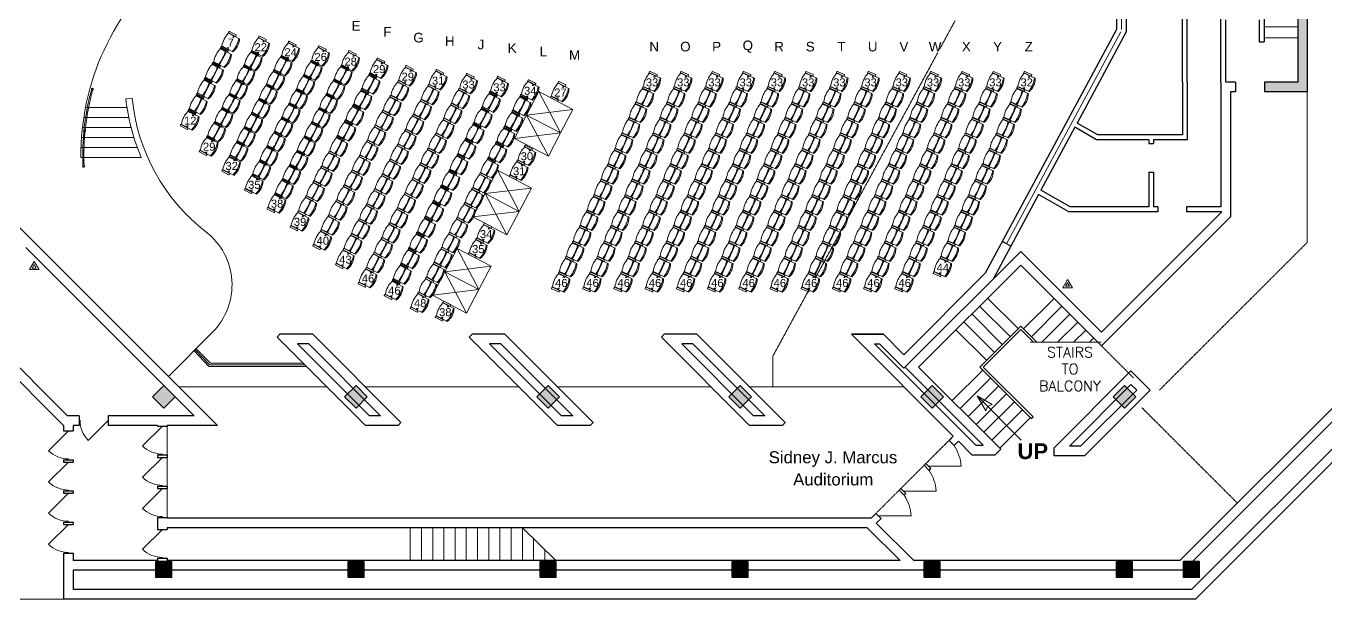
# Model space of a CAD drawing. Header units: inches. Extents: x -68 to 10561, y -2 to 2943.
# Drawn here: x 1302 to 2926, y 470 to 1186 of the extents above; entities that cross this region are included whole.
import ezdxf
from ezdxf.enums import TextEntityAlignment as Align

# ---------------------------------------------------------------- set-up
doc = ezdxf.new("R2010")
doc.units = ezdxf.units.IN
doc.header["$MEASUREMENT"] = 0
doc.linetypes.add('DASHED', pattern=[0.75, 0.5, -0.25])
doc.linetypes.add('HIDDEN', pattern=[0.375, 0.25, -0.125])
doc.layers.get('0').update_dxf_attribs({"linetype": 'CONTINUOUS', "lineweight": 5})
for name, color, linetype, lineweight in [('1_A-ANNO-TEXT-MISC', 4, 'CONTINUOUS', 5), ('1_A-ANNO-TEXT-MRMS-SM', 1, 'CONTINUOUS', 5), ('1_A-CLNG-SUSP', 15, 'DASHED', 5), ('1_A-COLS-HTCH', 8, 'CONTINUOUS', 5), ('1_A-COLS-OTLN', 7, 'CONTINUOUS', 25), ('1_A-DOOR-SWNG', 124, 'CONTINUOUS', 5), ('1_A-FLOR-HRAL', 35, 'CONTINUOUS', 5), ('1_A-FLOR-LEVL', 8, 'CONTINUOUS', 5), ('1_A-FLOR-RAIS-STG', 7, 'CONTINUOUS', 5), ('1_A-FLOR-STRS', 134, 'CONTINUOUS', 5), ('1_A-FLOR-STRS-SPEC', 134, 'CONTINUOUS', 5), ('1_A-FURN-FIXDsma_a', 254, 'CONTINUOUS', 5), ('1_A-FURN-FIXDsma_a-hid', 254, 'CONTINUOUS', 5), ('1_A-FURN-SPEC-RN', 1, 'CONTINUOUS', 5), ('1_A-FURN-SPEC-RN_hid', 1, 'CONTINUOUS', 5), ('1_A-FURN-SPEC-SN', 30, 'CONTINUOUS', 5), ('1_A-FURN-SPEC-SN_hid', 30, 'CONTINUOUS', 5), ('1_A-GLAZ-FULL', 123, 'CONTINUOUS', 5), ('1_A-WALL-FULL', 7, 'CONTINUOUS', 25), ('1_A-WALL-HTCH', 8, 'HIDDEN', 5), ('1_F-PROT-EQPM-EXT', 1, 'CONTINUOUS', 5)]:
    doc.layers.add(name, color=color, linetype=linetype, lineweight=lineweight)
doc.styles.add('HELV-L', font='')
doc.styles.add('HELV-M', font='swissel.ttf')
doc.styles.add('LBL1', font='swisseb.ttf')
doc.styles.add('ROMANS', font='ROMANS')
doc.styles.get('HELV-L').set_extended_font_data('Swis721 Th BT')

# ---------------------------------------------------------------- blocks, each defined once
blk = doc.blocks.new('ARROWSTR')
for p, q in [((0, 78.3), (-5.6, 57.4)), ((0, 78.3), (0, 0)), ((0, 78.3), (5.6, 57.4)), ((-5.6, 57.4), (0, 59.6)), ((5.6, 57.4), (0, 59.6))]:
    blk.add_line(p, q)
blk = doc.blocks.new('FEXT-SYM')
for p, q in [((-3, 0), (0, 5.2)), ((-3, 0), (3, 0)), ((-1.27, 1), (0, 3.2)), ((-1.27, 1), (1.27, 1)), ((3, 0), (0, 5.2)), ((1.27, 1), (0, 3.2))]:
    blk.add_line(p, q)
blk = doc.blocks.new('F_MR_SEAT-A4sma')
for p, q in [((-11.5, 8), (-11.5, 17.4)), ((-11, 17.9), (-10, 17.9)), ((-9.5, 8), (-9.5, 17.4)), ((-9, 10.4), (-9, 17.5)), ((9, 10.4), (9, 17.5)), ((9.5, 8), (9.5, 17.4)), ((10, 17.9), (11, 17.9)), ((11.5, 8), (11.5, 17.4)), ((-11, 7.5), (-10, 7.5)), ((-9.2, 9), (9.2, 9)), ((-9.2, 1.9), (-9.2, 9)), ((9.2, 1.9), (9.2, 9)), ((10, 7.5), (11, 7.5))]:
    blk.add_line(p, q)
for centre, radius, start, end in [((-11, 17.4), 0.5, 90, 180), ((-10, 17.4), 0.5, 0, 90), ((0, -11.1), 29.9, 72.4865, 107.5135), ((10, 17.4), 0.5, 90, 180), ((11, 17.4), 0.5, 0, 90), ((-11, 8), 0.5, 180, 270), ((-10, 8), 0.5, 270, 0), ((0, 33), 31.5, 252.9173, 287.0827), ((0, 23.6), 23.6, 246.912, 293.088), ((0, 55.7), 46.2, 258.7559, 281.2441), ((10, 8), 0.5, 180, 270), ((11, 8), 0.5, 270, 0)]:
    blk.add_arc(centre, radius, start, end)
blk = doc.blocks.new('HC_space')
for p, q in [((16.5, 48), (-16.5, 48)), ((-16.5, 48), (-16.5, 0)), ((-16.5, 48), (16.5, 0)), ((16.5, 48), (-16.5, 0)), ((16.5, 48), (16.5, 0)), ((16.5, 0), (-16.5, 0))]:
    blk.add_line(p, q)

msp = doc.modelspace()

# ---------------------------------------------------------------- hatches: boundary and pattern name
at = {"layer": '1_A-COLS-HTCH'}
for points in [[(1474.4, 708.7), (1488.5, 722.9), (1474.4, 737), (1460.2, 722.9)], [(1714.4, 708.7), (1728.5, 722.9), (1714.4, 737), (1700.2, 722.9)], [(1954.4, 708.7), (1968.5, 722.9), (1954.4, 737), (1940.2, 722.9)], [(2194.4, 708.7), (2208.5, 722.9), (2194.4, 737), (2180.2, 722.9)], [(2434.4, 708.7), (2448.5, 722.9), (2434.4, 737), (2420.2, 722.9)], [(2674.4, 708.7), (2688.5, 722.9), (2674.4, 737), (2660.2, 722.9)], [(1484.4, 496.9), (1484.4, 516.9), (1464.4, 516.9), (1464.4, 496.9)], [(1724.4, 496.9), (1724.4, 516.9), (1704.4, 516.9), (1704.4, 496.9)], [(1964.4, 496.9), (1964.4, 516.9), (1944.4, 516.9), (1944.4, 496.9)], [(2204.4, 496.9), (2204.4, 516.9), (2184.4, 516.9), (2184.4, 496.9)], [(2444.4, 496.9), (2444.4, 516.9), (2424.4, 516.9), (2424.4, 496.9)], [(2684.4, 496.9), (2684.4, 516.9), (2664.4, 516.9), (2664.4, 496.9)], [(2768.4, 496.9), (2768.4, 516.9), (2748.4, 516.9), (2748.4, 496.9)]]:
    msp.add_hatch(color=256, dxfattribs=at).paths.add_polyline_path(points)
at = {"layer": '1_A-WALL-HTCH'}
msp.add_hatch(color=256, dxfattribs=at).paths.add_polyline_path([(2902.9, 1661.9), (2848.8, 1661.9), (2848.8, 1649.9), (2890.9, 1649.9), (2890.9, 1382.9), (2890.9, 1115.9), (2849.3, 1115.9), (2849.3, 1103.9), (2902.9, 1103.9), (2902.9, 1382.9)])

# ---------------------------------------------------------------- linework, layer by layer
at = {"layer": '1_A-CLNG-SUSP'}
for p, q in [((2235.1, 773.4), (2462.9, 1192.9)), ((2902.9, 1103.9), (2902.9, 915.9)), ((2718.1, 731.1), (2902.9, 915.9)), ((2645.6, 786.6), (2685.6, 746.6)), ((2235.1, 735.1), (2235.1, 773.4)), ((1493.2, 735.1), (1678.1, 735.1)), ((1726.1, 735.1), (1918.1, 735.1)), ((1966.1, 735.1), (2158.1, 735.1)), ((2206.1, 735.1), (2399.1, 735.1)), ((2696.2, 709.2), (2815.7, 589.7)), ((1478.5, 571.1), (1478.5, 687.1)), ((2358, 571.1), (2460.6, 673.6)), ((1349, 470), (962.4, 470))]:
    msp.add_line(p, q, dxfattribs=at)
at = {"layer": '1_A-COLS-OTLN'}
for p, q in [((1460.2, 722.9), (1474.4, 737)), ((1488.5, 722.9), (1474.4, 737)), ((1700.2, 722.9), (1714.4, 737)), ((1728.5, 722.9), (1714.4, 737)), ((1940.2, 722.9), (1954.4, 737)), ((1968.5, 722.9), (1954.4, 737)), ((2180.2, 722.9), (2194.4, 737)), ((2208.5, 722.9), (2194.4, 737)), ((2420.2, 722.9), (2434.4, 737)), ((2448.5, 722.9), (2434.4, 737)), ((2660.2, 722.9), (2674.4, 737)), ((2688.5, 722.9), (2674.4, 737)), ((1474.4, 708.7), (1460.2, 722.9)), ((1474.4, 708.7), (1488.5, 722.9)), ((1714.4, 708.7), (1700.2, 722.9)), ((1714.4, 708.7), (1728.5, 722.9)), ((1954.4, 708.7), (1940.2, 722.9)), ((1954.4, 708.7), (1968.5, 722.9)), ((2194.4, 708.7), (2180.2, 722.9)), ((2194.4, 708.7), (2208.5, 722.9)), ((2434.4, 708.7), (2420.2, 722.9)), ((2434.4, 708.7), (2448.5, 722.9)), ((2674.4, 708.7), (2660.2, 722.9)), ((2674.4, 708.7), (2688.5, 722.9)), ((1484.4, 516.9), (1464.4, 516.9)), ((1464.4, 496.9), (1464.4, 516.9)), ((1484.4, 496.9), (1484.4, 516.9)), ((1724.4, 516.9), (1704.4, 516.9)), ((1704.4, 496.9), (1704.4, 516.9)), ((1724.4, 496.9), (1724.4, 516.9)), ((1964.4, 516.9), (1944.4, 516.9)), ((1944.4, 496.9), (1944.4, 516.9)), ((1964.4, 496.9), (1964.4, 516.9)), ((2204.4, 516.9), (2184.4, 516.9)), ((2184.4, 496.9), (2184.4, 516.9)), ((2204.4, 496.9), (2204.4, 516.9)), ((2444.4, 516.9), (2424.4, 516.9)), ((2424.4, 496.9), (2424.4, 516.9)), ((2444.4, 496.9), (2444.4, 516.9)), ((2684.4, 516.9), (2664.4, 516.9)), ((2664.4, 496.9), (2664.4, 516.9)), ((2684.4, 496.9), (2684.4, 516.9)), ((2768.4, 516.9), (2748.4, 516.9)), ((2748.4, 496.9), (2748.4, 516.9)), ((2768.4, 496.9), (2768.4, 516.9)), ((1484.4, 496.9), (1464.4, 496.9)), ((1724.4, 496.9), (1704.4, 496.9)), ((1964.4, 496.9), (1944.4, 496.9)), ((2204.4, 496.9), (2184.4, 496.9)), ((2444.4, 496.9), (2424.4, 496.9)), ((2684.4, 496.9), (2664.4, 496.9)), ((2768.4, 496.9), (2748.4, 496.9))]:
    msp.add_line(p, q, dxfattribs=at)
at = {"layer": '1_A-DOOR-SWNG'}
for p, q in [((1404.6, 693.1), (1379.8, 668.3)), ((1472.5, 686.1), (1447.8, 661.3)), ((1355, 680.2), (1330.2, 655.4)), ((1355, 641.2), (1330.2, 616.4)), ((1472.5, 647.1), (1447.8, 622.3)), ((2429.4, 636.1), (2470.4, 636.1)), ((1355, 602.2), (1330.2, 577.4)), ((1472.5, 608.1), (1447.8, 583.3)), ((2398.3, 605), (2439.3, 605)), ((2367.2, 573.9), (2408.2, 573.9)), ((1355, 563.2), (1330.2, 538.4)), ((1472.5, 557), (1447.8, 532.3))]:
    msp.add_line(p, q, dxfattribs=at)
for centre, radius, start, end in [((1404.6, 693.1), 35, 179.4634, 225), ((1355, 680.2), 35, 225, 270.5366), ((1472.5, 686.1), 35, 225, 270.5366), ((2412.9, 630.9), 57.8, 5.2355, 32.5252), ((1472.5, 647.1), 35, 225, 270.5366), ((2381.8, 599.7), 57.8, 5.2355, 32.5252), ((1355, 641.2), 35, 225, 270.5366), ((2350.6, 568.6), 57.8, 5.2355, 32.5252), ((1355, 602.2), 35, 225, 270.5366), ((1472.5, 608.1), 35, 225, 270.5366), ((1355, 563.2), 35, 225, 270.5366), ((1472.5, 557), 35, 225, 270.5366)]:
    msp.add_arc(centre, radius, start, end, dxfattribs=at)
at = {"layer": '1_A-FLOR-HRAL'}
for p, q in [((1530.7, 760.8), (1512, 780.1)), ((1531.5, 762.8), (1513.4, 781.5)), ((1652.4, 760.8), (1530.7, 760.8)), ((1650.4, 762.8), (1531.5, 762.8))]:
    msp.add_line(p, q, dxfattribs=at)
for centre, radius, start, end in [((1686, 1024), 313.1, 164.5263, 182.4105), ((1686, 1024), 311.6, 164.5263, 182.4221), ((1385, 1107.4), 1.25, 291.488, 217.7481), ((1385, 1107.4), 0.75, 344.5263, 164.5263), ((1375.3, 1055.5), 1.25, 120.9895, 227.4331), ((1375.3, 1055.5), 1.25, 301.173, 47.2496), ((1373.9, 1010.9), 1.25, 129.1946, 55.4547), ((1373.9, 1010.9), 0.751, 180, 0)]:
    msp.add_arc(centre, radius, start, end, dxfattribs=at)
at = {"layer": '1_A-FLOR-LEVL', "linetype": 'Continuous'}
for p, q in [((1532.4, 764.8), (1514.8, 782.9)), ((1648.4, 764.8), (1532.4, 764.8))]:
    msp.add_line(p, q, dxfattribs=at)
at = {"layer": '1_A-FLOR-RAIS-STG'}
for p, q in [((1426.8, 1095.2), (1434.8, 1096)), ((1370.7, 1021.9), (1446.2, 1021.9)), ((1535.2, 803.5), (1480.3, 748))]:
    msp.add_line(p, q, dxfattribs=at)
for centre, radius, start, end in [((1686, 1024), 315.4, 130.0298, 180.3941), ((1680, 1122.9), 254.7, 186.2249, 203.365), ((1674.2, 1119.2), 240.6, 185.5367, 232.2458), ((1475.5, 862.6), 84, 315.3184, 52.2458)]:
    msp.add_arc(centre, radius, start, end, dxfattribs=at)
at = {"layer": '1_A-FLOR-STRS'}
for p, q in [((2848.9, 1185.3), (2890.9, 1185.3)), ((2848.9, 1171.3), (2890.9, 1171.3)), ((2541.6, 808), (2503.4, 846.1)), ((2548.3, 807.6), (2586.5, 845.8)), ((2531.7, 798.1), (2493.5, 836.2)), ((2558.2, 797.7), (2596.4, 835.9)), ((2511.9, 778.3), (2473.7, 816.4)), ((2521.8, 788.2), (2483.6, 826.3)), ((2571.2, 790.9), (2606.3, 826)), ((2591, 790.9), (2616.2, 816.1)), ((2502, 768.4), (2463.8, 806.5)), ((2610.8, 790.9), (2626.1, 806.2)), ((2630.6, 790.9), (2636, 796.3)), ((2556.7, 790.9), (2645.3, 790.9)), ((2459.3, 718), (2497.5, 756.2)), ((2469.2, 708.1), (2507.4, 746.3)), ((2479.1, 698.2), (2517.3, 736.4)), ((2489, 688.3), (2527.2, 726.5)), ((2498.9, 678.4), (2537.1, 716.6)), ((2508.8, 668.5), (2547, 706.7)), ((2518.7, 658.6), (2556.9, 696.8)), ((1782.2, 559.1), (1782.2, 518)), ((1796.2, 559.1), (1796.2, 518)), ((1810.2, 559.1), (1810.2, 518)), ((1824.2, 559.1), (1824.2, 518)), ((1838.2, 559.1), (1838.2, 518)), ((1852.2, 559.1), (1852.2, 518)), ((1866.2, 559.1), (1866.2, 518)), ((1880.2, 559.1), (1880.2, 518)), ((1894.2, 559.1), (1894.2, 518)), ((1908.2, 559.1), (1908.2, 518)), ((1922.2, 559.1), (1964.2, 518)), ((1922.2, 559.1), (1922.2, 518)), ((1936.2, 545.4), (1936.2, 518)), ((1950.2, 531.7), (1950.2, 518))]:
    msp.add_line(p, q, dxfattribs=at)
at = {"layer": '1_A-FLOR-STRS', "linetype": 'Continuous'}
for p, q in [((1376.5, 1084.4), (1428.2, 1084.4)), ((1372.7, 1059.4), (1433.3, 1059.4)), ((1374.3, 1071.9), (1430.4, 1071.9)), ((1371.5, 1046.9), (1436.9, 1046.9)), ((1370.8, 1034.4), (1441.2, 1034.4))]:
    msp.add_line(p, q, dxfattribs=at)
at = {"layer": '1_A-GLAZ-FULL'}
for p, q in [((2670.7, 1382.9), (2670.7, 1181.9)), ((2670, 1179), (2527.2, 914))]:
    msp.add_line(p, q, dxfattribs=at)
at = {"layer": '1_A-WALL-FULL'}
for p, q in [((2664.7, 1382.9), (2664.7, 1181.9)), ((2890.9, 1382.9), (2890.9, 1115.9)), ((2902.9, 1382.9), (2902.9, 1103.9)), ((2676.7, 1261.7), (2676.7, 1178.8)), ((2848.9, 1258.8), (2848.9, 1166.5)), ((2746.9, 1115.9), (2746.9, 1220.6)), ((2752.9, 1115.9), (2752.9, 1220.6)), ((2794.9, 1115.9), (2794.9, 1199.9)), ((2800.9, 1115.9), (2800.9, 1193.9)), ((2842.9, 1193.9), (2842.9, 1166.5)), ((2664.7, 1181.9), (2500.6, 877.3)), ((2676.7, 1178.8), (2615.3, 1064.9)), ((2842.9, 1166.5), (2848.9, 1166.5)), ((2746.9, 1115.9), (2746.9, 1050.1)), ((2752.9, 1115.9), (2752.9, 1044.1)), ((2794.9, 1115.9), (2794.9, 960.1)), ((2813.3, 1115.9), (2800.9, 1115.9)), ((2813.3, 1115.9), (2813.3, 1103.9)), ((2849.3, 1115.9), (2849.3, 1103.9)), ((2890.9, 1115.9), (2849.3, 1115.9)), ((2813.3, 1103.9), (2806.9, 1103.9)), ((2806.9, 1103.9), (2806.9, 947.9)), ((2902.9, 1103.9), (2849.3, 1103.9)), ((2612.4, 1059.6), (2570, 980.9)), ((2639.7, 1044.1), (2612.4, 1059.6)), ((2641.3, 1050.1), (2615.3, 1064.9)), ((2704.9, 1044.1), (2639.7, 1044.1)), ((2746.9, 1050.1), (2641.3, 1050.1)), ((2704.9, 1044.1), (2704.9, 1039.5)), ((2704.9, 1039.5), (2710.9, 1039.5)), ((2752.9, 1044.1), (2710.9, 1044.1)), ((2710.9, 1044.1), (2710.9, 1039.5)), ((1541.2, 687.1), (1218.8, 1009.5)), ((2704.9, 1003.5), (2704.9, 960.1)), ((2704.9, 1003.5), (2710.9, 1003.5)), ((2710.9, 1003.5), (2710.9, 960.1)), ((2567.2, 975.6), (2510.3, 870)), ((2604.9, 954.1), (2567.2, 975.6)), ((2606.5, 960.1), (2570, 980.9)), ((2704.9, 960.1), (2606.5, 960.1)), ((2716, 960.1), (2710.9, 960.1)), ((2716, 960.1), (2716, 954.1)), ((2752, 960.1), (2752, 954.1)), ((2794.9, 960.1), (2752, 960.1)), ((2716, 954.1), (2604.9, 954.1)), ((2796.1, 954.1), (2645.6, 803.6)), ((2806.9, 947.9), (2645.6, 786.6)), ((2796.1, 954.1), (2752, 954.1)), ((2532.4, 911.1), (2521.9, 916.8)), ((3142.9, 917.5), (2744.1, 518.7)), ((1512.3, 699.1), (1302.1, 909.2)), ((2398.7, 758.5), (2544.8, 904.5)), ((2645.6, 803.6), (2544.8, 904.5)), ((3147.8, 905.5), (2749, 506.7)), ((1353.9, 699.1), (1174.2, 878.9)), ((2398.7, 775.4), (2500.6, 877.3)), ((2417.3, 760), (2544.8, 887.5)), ((2645.6, 786.6), (2544.8, 887.5)), ((3159.9, 883.6), (2759, 482.7)), ((3171.9, 878.6), (2763.9, 470.7)), ((1349, 687.1), (1169.2, 866.9)), ((1615.9, 797.4), (1619.4, 800.9)), ((1726.1, 687.1), (1615.9, 797.4)), ((1660.3, 800.9), (1619.4, 800.9)), ((1770.6, 690.6), (1660.3, 800.9)), ((1855.9, 797.4), (1859.4, 800.9)), ((1966.1, 687.1), (1855.9, 797.4)), ((1900.3, 800.9), (1859.4, 800.9)), ((2010.6, 690.6), (1900.3, 800.9)), ((2095.9, 797.4), (2099.4, 800.9)), ((2206.1, 687.1), (2095.9, 797.4)), ((2140.3, 800.9), (2099.4, 800.9)), ((2250.6, 690.6), (2140.3, 800.9)), ((2460.6, 673.6), (2333.3, 800.9)), ((2373.3, 800.9), (2333.3, 800.9)), ((2333.3, 800.9), (2373.3, 800.9)), ((2373.3, 800.9), (2398.7, 775.4)), ((2493.6, 760), (2544.8, 811.2)), ((2497.9, 760), (2544.8, 806.9)), ((2565, 790.9), (2544.8, 811.2)), ((2560.8, 790.9), (2544.8, 806.9)), ((1655.4, 788.9), (1641.3, 788.9)), ((1731.1, 699.1), (1641.3, 788.9)), ((1745.2, 699.1), (1655.4, 788.9)), ((1895.4, 788.9), (1881.3, 788.9)), ((1971.1, 699.1), (1881.3, 788.9)), ((1985.2, 699.1), (1895.4, 788.9)), ((2135.4, 788.9), (2121.3, 788.9)), ((2211.1, 699.1), (2121.3, 788.9)), ((2225.2, 699.1), (2135.4, 788.9)), ((2362.2, 788.9), (2368.3, 788.9)), ((2362.2, 788.9), (2488.9, 662.3)), ((2368.3, 788.9), (2398.7, 758.5)), ((2498.1, 662.3), (2400.3, 760)), ((2520, 657.3), (2417.3, 760)), ((2558.1, 695.5), (2493.6, 760)), ((2560.3, 697.7), (2497.9, 760)), ((2586.6, 659.1), (2682.6, 755.1)), ((2682.6, 755.1), (2706.6, 731.1)), ((2605.6, 661.1), (2682.6, 738.2)), ((2689.7, 731.1), (2619.6, 661.1)), ((2706.6, 731.1), (2624.6, 649.1)), ((2682.6, 738.2), (2689.7, 731.1)), ((1368.6, 699.1), (1353.9, 699.1)), ((1368.6, 699.1), (1368.6, 687.1)), ((1404.6, 699.1), (1404.6, 687.1)), ((1512.3, 699.1), (1404.6, 699.1)), ((1745.2, 699.1), (1731.1, 699.1)), ((1985.2, 699.1), (1971.1, 699.1)), ((2225.2, 699.1), (2211.1, 699.1)), ((1349, 687.1), (1349, 680.2)), ((1368.6, 687.1), (1361, 687.1)), ((1361, 687.1), (1361, 680.2)), ((1466.5, 687.1), (1404.6, 687.1)), ((1466.5, 687.1), (1466.5, 686.1)), ((1466.5, 686.1), (1478.5, 686.1)), ((1541.2, 687.1), (1478.5, 687.1)), ((1478.5, 687.1), (1478.5, 686.1)), ((1767.1, 687.1), (1726.1, 687.1)), ((1770.6, 690.6), (1767.1, 687.1)), ((2007.1, 687.1), (1966.1, 687.1)), ((2010.6, 690.6), (2007.1, 687.1)), ((2247.1, 687.1), (2206.1, 687.1)), ((2250.6, 690.6), (2247.1, 687.1)), ((2558.1, 695.5), (2560.3, 697.7)), ((1349, 680.2), (1361, 680.2)), ((2455.3, 668.3), (2460.6, 673.6)), ((2461.6, 661.9), (2455.3, 668.3)), ((2461.6, 661.9), (2466.9, 667.2)), ((2466.9, 667.2), (2483.9, 650.3)), ((1466.5, 650.1), (1478.5, 650.1)), ((1466.5, 650.1), (1466.5, 647.1)), ((1478.5, 650.1), (1478.5, 647.1)), ((2483.9, 650.3), (2512.9, 650.3)), ((2488.9, 662.3), (2498.1, 662.3)), ((2512.9, 650.3), (2520, 657.3)), ((2586.6, 649.1), (2586.6, 659.1)), ((2619.6, 661.1), (2605.6, 661.1)), ((1349, 644.2), (1349, 641.2)), ((1349, 644.2), (1361, 644.2)), ((1349, 641.2), (1361, 641.2)), ((1361, 644.2), (1361, 641.2)), ((1466.5, 647.1), (1478.5, 647.1)), ((2424.1, 637.2), (2426.3, 639.3)), ((2430.5, 630.8), (2424.1, 637.2)), ((2432.6, 633), (2426.3, 639.3)), ((2624.6, 649.1), (2586.6, 649.1)), ((2430.5, 630.8), (2432.6, 633)), ((1349, 605.2), (1349, 602.2)), ((1349, 605.2), (1361, 605.2)), ((1349, 602.2), (1361, 602.2)), ((1361, 605.2), (1361, 602.2)), ((1466.5, 611.1), (1478.5, 611.1)), ((1466.5, 611.1), (1466.5, 608.1)), ((1466.5, 608.1), (1478.5, 608.1)), ((1478.5, 611.1), (1478.5, 608.1)), ((2393, 606.1), (2395.1, 608.2)), ((2399.4, 599.7), (2393, 606.1)), ((2401.5, 601.8), (2395.1, 608.2)), ((2399.4, 599.7), (2401.5, 601.8)), ((1466.5, 572.1), (1478.5, 572.1)), ((1466.5, 572.1), (1466.5, 557)), ((1478.5, 572.1), (1478.5, 571.1)), ((2358, 571.1), (1478.5, 571.1)), ((2358, 571.1), (2364, 577.1)), ((2370.4, 570.7), (2364, 577.1)), ((2364.4, 564.7), (2370.4, 570.7)), ((1349, 566.2), (1349, 563.2)), ((1349, 566.2), (1361, 566.2)), ((1349, 563.2), (1361, 563.2)), ((1361, 566.2), (1361, 563.2)), ((1466.5, 557), (1478.5, 557)), ((1478.5, 559.1), (1478.5, 557)), ((2353.1, 559.1), (1478.5, 559.1)), ((2394.1, 518), (2353.1, 559.1)), ((2411.1, 518), (2364.4, 564.7)), ((1349, 527.2), (1349, 470)), ((1349, 527.2), (1361, 527.2)), ((1361, 527.2), (1361, 518)), ((1466.5, 521), (1466.5, 518)), ((1466.5, 521), (1478.5, 521)), ((1478.5, 521), (1478.5, 518)), ((1466.5, 518), (1361, 518)), ((1361, 506), (1361, 482)), ((2749, 506), (1361, 506)), ((2394.1, 518), (1478.5, 518)), ((2744.1, 518), (2411.1, 518)), ((2759, 482), (1361, 482)), ((2763.9, 470), (1349, 470))]:
    msp.add_line(p, q, dxfattribs=at)

# ---------------------------------------------------------------- block references
at = {"layer": '1_A-FLOR-STRS-SPEC', "xscale": -1, "rotation": 45.00000000005355}
msp.add_blockref('ARROWSTR', (2545.6, 668.6), dxfattribs=at)
at = {"layer": '1_A-FURN-FIXDsma_a', "xscale": -1}
for name, p, rotation in [('F_MR_SEAT-A4sma', (1566.4, 1161.2), 62.63002054953119), ('F_MR_SEAT-A4sma', (1603.8, 1155.3), 62.63002054953119), ('F_MR_SEAT-A4sma', (1556.2, 1141.6), 62.63002054953119), ('F_MR_SEAT-A4sma', (1594.6, 1137.5), 62.63002054953119), ('F_MR_SEAT-A4sma', (1641.1, 1149), 62.63002054953119), ('F_MR_SEAT-A4sma', (1678.6, 1143.2), 62.63002054953119), ('F_MR_SEAT-A4sma', (1716.2, 1137.3), 62.63002054953119), ('F_MR_SEAT-A4sma', (1546.1, 1122.1), 62.63002054953119), ('F_MR_SEAT-A4sma', (1585.4, 1119.8), 62.63002054953119), ('F_MR_SEAT-A4sma', (1631.9, 1131.3), 62.63002054953119), ('F_MR_SEAT-A4sma', (1669.4, 1125.4), 62.63002054953119), ('F_MR_SEAT-A4sma', (1707, 1119.6), 62.63002054953119), ('F_MR_SEAT-A4sma', (1751.8, 1127.9), 62.63002054953119), ('F_MR_SEAT-A4sma', (1787.5, 1118.5), 62.63002054953119), ('F_MR_SEAT-A4sma', (1536, 1102.6), 62.63002054953119), ('F_MR_SEAT-A4sma', (1576.3, 1102), 62.63002054953119), ('F_MR_SEAT-A4sma', (1622.7, 1113.5), 62.63002054953119), ('F_MR_SEAT-A4sma', (1660.2, 1107.6), 62.63002054953119), ('F_MR_SEAT-A4sma', (1697.8, 1101.8), 62.63002054953119), ('F_MR_SEAT-A4sma', (1741.7, 1108.4), 62.63002054953119), ('F_MR_SEAT-A4sma', (1825.5, 1113.6), 62.63002054953119), ('F_MR_SEAT-A4sma', (1863.5, 1108.7), 62.63002054953119), ('F_MR_SEAT-A4sma', (1902.2, 1105.1), 62.63002054953119), ('F_MR_SEAT-A4sma', (2093, 1111.8), 65.64823207167285), ('F_MR_SEAT-A4sma', (2132, 1111.8), 65.64823207167285), ('F_MR_SEAT-A4sma', (2171, 1111.8), 65.64823207167285), ('F_MR_SEAT-A4sma', (2210, 1111.8), 65.64823207167285), ('F_MR_SEAT-A4sma', (2249, 1111.8), 65.64823207167285), ('F_MR_SEAT-A4sma', (2288, 1111.8), 65.64823207167285), ('F_MR_SEAT-A4sma', (2327, 1111.8), 65.64823207167285), ('F_MR_SEAT-A4sma', (2366, 1111.8), 65.64823207167285), ('F_MR_SEAT-A4sma', (2405, 1111.8), 65.64823207167285), ('F_MR_SEAT-A4sma', (1613.5, 1095.7), 62.63002054953119), ('F_MR_SEAT-A4sma', (1651.1, 1089.9), 62.63002054953119), ('F_MR_SEAT-A4sma', (1731.6, 1088.9), 62.63002054953119), ('F_MR_SEAT-A4sma', (1777.8, 1099.9), 62.63002054953119), ('F_MR_SEAT-A4sma', (1815.8, 1094.9), 62.63002054953119), ('F_MR_SEAT-A4sma', (1853.8, 1090), 62.63002054953119), ('F_MR_SEAT-A4sma', (1892.1, 1085.6), 62.63002054953119), ('F_MR_SEAT-A4sma', (1940.5, 1100.9), 62.63002054953119), ('F_MR_SEAT-A4sma', (1978.2, 1098.7), 62.63002054953119), ('F_MR_SEAT-A4sma', (2084.3, 1092.5), 65.64823207167285), ('F_MR_SEAT-A4sma', (2123.3, 1092.5), 65.64823207167285), ('F_MR_SEAT-A4sma', (2162.3, 1092.5), 65.64823207167285), ('F_MR_SEAT-A4sma', (2201.3, 1092.5), 65.64823207167285), ('F_MR_SEAT-A4sma', (2240.3, 1092.5), 65.64823207167285), ('F_MR_SEAT-A4sma', (2279.3, 1092.5), 65.64823207167285), ('F_MR_SEAT-A4sma', (2318.3, 1092.5), 65.64823207167285), ('F_MR_SEAT-A4sma', (2357.3, 1092.5), 65.64823207167285), ('F_MR_SEAT-A4sma', (2396.3, 1092.5), 65.64823207167285), ('F_MR_SEAT-A4sma', (1525.9, 1083), 62.63002054953119), ('F_MR_SEAT-A4sma', (1567.1, 1084.2), 62.63002054953119), ('F_MR_SEAT-A4sma', (1604.4, 1078), 62.63002054953119), ('F_MR_SEAT-A4sma', (1641.9, 1072.1), 62.63002054953119), ('F_MR_SEAT-A4sma', (1688.6, 1084.1), 62.63002054953119), ('F_MR_SEAT-A4sma', (1721.5, 1069.3), 62.63002054953119), ('F_MR_SEAT-A4sma', (1768.2, 1081.2), 62.63002054953119), ('F_MR_SEAT-A4sma', (1806.2, 1076.3), 62.63002054953119), ('F_MR_SEAT-A4sma', (1844.2, 1071.4), 62.63002054953119), ('F_MR_SEAT-A4sma', (1930.4, 1081.3), 62.63002054953119), ('HC_space', (1977.7, 1067.3), 62.34164392966034), ('F_MR_SEAT-A4sma', (2075.5, 1073.2), 65.64823207167285), ('F_MR_SEAT-A4sma', (2114.5, 1073.2), 65.64823207167285), ('F_MR_SEAT-A4sma', (2153.5, 1073.2), 65.64823207167285), ('F_MR_SEAT-A4sma', (2192.5, 1073.2), 65.64823207167285), ('F_MR_SEAT-A4sma', (2231.5, 1073.2), 65.64823207167285), ('F_MR_SEAT-A4sma', (2270.5, 1073.2), 65.64823207167285), ('F_MR_SEAT-A4sma', (2309.5, 1073.2), 65.64823207167285), ('F_MR_SEAT-A4sma', (2348.5, 1073.2), 65.64823207167285), ('F_MR_SEAT-A4sma', (2387.5, 1073.2), 65.64823207167285), ('F_MR_SEAT-A4sma', (1515.8, 1063.5), 62.63002054953119), ('F_MR_SEAT-A4sma', (1557.9, 1066.5), 62.63002054953119), ('F_MR_SEAT-A4sma', (1595.2, 1060.2), 62.63002054953119), ('F_MR_SEAT-A4sma', (1632.7, 1054.4), 62.63002054953119), ('F_MR_SEAT-A4sma', (1679.4, 1066.3), 62.63002054953119), ('F_MR_SEAT-A4sma', (1758.5, 1062.6), 62.63002054953119), ('F_MR_SEAT-A4sma', (1796.5, 1057.6), 62.63002054953119), ('F_MR_SEAT-A4sma', (1881.9, 1066.1), 62.63002054953119), ('F_MR_SEAT-A4sma', (1920.3, 1061.8), 62.63002054953119), ('HC_space', (1962.4, 1038.1), 62.34164392966034), ('F_MR_SEAT-A4sma', (2066.8, 1053.9), 65.64823207167285), ('F_MR_SEAT-A4sma', (2105.8, 1053.9), 65.64823207167285), ('F_MR_SEAT-A4sma', (2144.8, 1053.9), 65.64823207167285), ('F_MR_SEAT-A4sma', (2183.8, 1053.9), 65.64823207167285), ('F_MR_SEAT-A4sma', (2222.8, 1053.9), 65.64823207167285), ('F_MR_SEAT-A4sma', (2261.8, 1053.9), 65.64823207167285), ('F_MR_SEAT-A4sma', (2300.8, 1053.9), 65.64823207167285), ('F_MR_SEAT-A4sma', (2339.8, 1053.9), 65.64823207167285), ('F_MR_SEAT-A4sma', (2378.8, 1053.9), 65.64823207167285), ('F_MR_SEAT-A4sma', (1548.7, 1048.7), 62.63002054953119), ('F_MR_SEAT-A4sma', (1586, 1042.5), 62.63002054953119), ('F_MR_SEAT-A4sma', (1670.2, 1048.5), 62.63002054953119), ('F_MR_SEAT-A4sma', (1711.4, 1049.8), 62.63002054953119), ('F_MR_SEAT-A4sma', (1748.9, 1043.9), 62.63002054953119), ('F_MR_SEAT-A4sma', (1786.9, 1039), 62.63002054953119), ('F_MR_SEAT-A4sma', (1834.5, 1052.7), 62.63002054953119), ('F_MR_SEAT-A4sma', (1871.8, 1046.5), 62.63002054953119), ('F_MR_SEAT-A4sma', (1910.2, 1042.3), 62.63002054953119), ('F_MR_SEAT-A4sma', (1539.5, 1031), 62.63002054953119), ('F_MR_SEAT-A4sma', (1576.8, 1024.7), 62.63002054953119), ('F_MR_SEAT-A4sma', (1623.5, 1036.6), 62.63002054953119), ('F_MR_SEAT-A4sma', (1661, 1030.8), 62.63002054953119), ('F_MR_SEAT-A4sma', (1701.3, 1030.3), 62.63002054953119), ('F_MR_SEAT-A4sma', (1739.2, 1025.3), 62.63002054953119), ('F_MR_SEAT-A4sma', (1824.8, 1034.1), 62.63002054953119), ('F_MR_SEAT-A4sma', (1861.7, 1027), 62.63002054953119), ('F_MR_SEAT-A4sma', (1900.1, 1022.7), 62.63002054953119), ('F_MR_SEAT-A4sma', (2058.1, 1034.6), 65.64823207167285), ('F_MR_SEAT-A4sma', (2097.1, 1034.6), 65.64823207167285), ('F_MR_SEAT-A4sma', (2136.1, 1034.6), 65.64823207167285), ('F_MR_SEAT-A4sma', (2175.1, 1034.6), 65.64823207167285), ('F_MR_SEAT-A4sma', (2214.1, 1034.6), 65.64823207167285), ('F_MR_SEAT-A4sma', (2253.1, 1034.6), 65.64823207167285), ('F_MR_SEAT-A4sma', (2292.1, 1034.6), 65.64823207167285), ('F_MR_SEAT-A4sma', (2331.1, 1034.6), 65.64823207167285), ('F_MR_SEAT-A4sma', (2370.1, 1034.6), 65.64823207167285), ('F_MR_SEAT-A4sma', (1567.6, 1006.9), 62.63002054953119), ('F_MR_SEAT-A4sma', (1614.3, 1018.8), 62.63002054953119), ('F_MR_SEAT-A4sma', (1651.8, 1013), 62.63002054953119), ('F_MR_SEAT-A4sma', (1691.6, 1011.6), 62.63002054953119), ('F_MR_SEAT-A4sma', (1729.6, 1006.6), 62.63002054953119), ('F_MR_SEAT-A4sma', (1777.2, 1020.3), 62.63002054953119), ('F_MR_SEAT-A4sma', (1815.2, 1015.4), 62.63002054953119), ('F_MR_SEAT-A4sma', (1851.6, 1007.4), 62.63002054953119), ('F_MR_SEAT-A4sma', (1936.4, 1019), 62.63002054953119), ('F_MR_SEAT-A4sma', (2049.4, 1015.3), 65.64823207167285), ('F_MR_SEAT-A4sma', (2088.4, 1015.3), 65.64823207167285), ('F_MR_SEAT-A4sma', (2127.4, 1015.3), 65.64823207167285), ('F_MR_SEAT-A4sma', (2166.4, 1015.3), 65.64823207167285), ('F_MR_SEAT-A4sma', (2205.4, 1015.3), 65.64823207167285), ('F_MR_SEAT-A4sma', (2244.4, 1015.3), 65.64823207167285), ('F_MR_SEAT-A4sma', (2283.4, 1015.3), 65.64823207167285), ('F_MR_SEAT-A4sma', (2322.4, 1015.3), 65.64823207167285), ('F_MR_SEAT-A4sma', (2361.4, 1015.3), 65.64823207167285), ('F_MR_SEAT-A4sma', (1605.1, 1001.1), 62.63002054953119), ('F_MR_SEAT-A4sma', (1642.6, 995.3), 62.63002054953119), ('F_MR_SEAT-A4sma', (1682, 993), 62.63002054953119), ('F_MR_SEAT-A4sma', (1767.5, 1001.7), 62.63002054953119), ('F_MR_SEAT-A4sma', (1805.5, 996.8), 62.63002054953119), ('F_MR_SEAT-A4sma', (1889.9, 1003.2), 62.63002054953119), ('F_MR_SEAT-A4sma', (1926.7, 1000.4), 62.63002054953119), ('F_MR_SEAT-A4sma', (2040.6, 996.1), 65.64823207167285), ('F_MR_SEAT-A4sma', (2079.6, 996.1), 65.64823207167285), ('F_MR_SEAT-A4sma', (2118.6, 996.1), 65.64823207167285), ('F_MR_SEAT-A4sma', (2157.6, 996.1), 65.64823207167285), ('F_MR_SEAT-A4sma', (2196.6, 996.1), 65.64823207167285), ('F_MR_SEAT-A4sma', (2235.6, 996.1), 65.64823207167285), ('F_MR_SEAT-A4sma', (2274.6, 996.1), 65.64823207167285), ('F_MR_SEAT-A4sma', (2313.6, 996.1), 65.64823207167285), ('F_MR_SEAT-A4sma', (2352.6, 996.1), 65.64823207167285), ('F_MR_SEAT-A4sma', (1595.9, 983.3), 62.63002054953119), ('F_MR_SEAT-A4sma', (1633.4, 977.5), 62.63002054953119), ('F_MR_SEAT-A4sma', (1672.3, 974.3), 62.63002054953119), ('F_MR_SEAT-A4sma', (1719.9, 988), 62.63002054953119), ('F_MR_SEAT-A4sma', (1757.9, 983), 62.63002054953119), ('F_MR_SEAT-A4sma', (1795.9, 978.1), 62.63002054953119), ('F_MR_SEAT-A4sma', (1841.5, 987.9), 62.63002054953119), ('F_MR_SEAT-A4sma', (1880.3, 984.5), 62.63002054953119), ('HC_space', (1925.9, 969.1), 62.34164392966034), ('F_MR_SEAT-A4sma', (2031.9, 976.8), 65.64823207167285), ('F_MR_SEAT-A4sma', (2070.9, 976.8), 65.64823207167285), ('F_MR_SEAT-A4sma', (2109.9, 976.8), 65.64823207167285), ('F_MR_SEAT-A4sma', (2148.9, 976.8), 65.64823207167285), ('F_MR_SEAT-A4sma', (2187.9, 976.8), 65.64823207167285), ('F_MR_SEAT-A4sma', (2226.9, 976.8), 65.64823207167285), ('F_MR_SEAT-A4sma', (2265.9, 976.8), 65.64823207167285), ('F_MR_SEAT-A4sma', (2304.9, 976.8), 65.64823207167285), ('F_MR_SEAT-A4sma', (2343.9, 976.8), 65.64823207167285), ('F_MR_SEAT-A4sma', (1624.2, 959.7), 62.63002054953119), ('F_MR_SEAT-A4sma', (1662.6, 955.7), 62.63002054953119), ('F_MR_SEAT-A4sma', (1710.3, 969.3), 62.63002054953119), ('F_MR_SEAT-A4sma', (1748.2, 964.4), 62.63002054953119), ('F_MR_SEAT-A4sma', (1786.2, 959.5), 62.63002054953119), ('F_MR_SEAT-A4sma', (1831.4, 968.4), 62.63002054953119), ('F_MR_SEAT-A4sma', (1870.6, 965.9), 62.63002054953119), ('HC_space', (1910.6, 939.9), 62.34164392966034), ('F_MR_SEAT-A4sma', (2023.2, 957.5), 65.64823207167285), ('F_MR_SEAT-A4sma', (2062.2, 957.5), 65.64823207167285), ('F_MR_SEAT-A4sma', (2101.2, 957.5), 65.64823207167285), ('F_MR_SEAT-A4sma', (2140.2, 957.5), 65.64823207167285), ('F_MR_SEAT-A4sma', (2179.2, 957.5), 65.64823207167285), ('F_MR_SEAT-A4sma', (2218.2, 957.5), 65.64823207167285), ('F_MR_SEAT-A4sma', (2257.2, 957.5), 65.64823207167285), ('F_MR_SEAT-A4sma', (2296.2, 957.5), 65.64823207167285), ('F_MR_SEAT-A4sma', (2335.2, 957.5), 65.64823207167285), ('F_MR_SEAT-A4sma', (1700.6, 950.7), 62.63002054953119), ('F_MR_SEAT-A4sma', (1738.6, 945.7), 62.63002054953119), ('F_MR_SEAT-A4sma', (1776.6, 940.8), 62.63002054953119), ('F_MR_SEAT-A4sma', (1821.3, 948.8), 62.63002054953119), ('F_MR_SEAT-A4sma', (1861, 947.2), 62.63002054953119), ('F_MR_SEAT-A4sma', (1653, 937), 62.63002054953119), ('F_MR_SEAT-A4sma', (1691, 932), 62.63002054953119), ('F_MR_SEAT-A4sma', (1728.9, 927.1), 62.63002054953119), ('F_MR_SEAT-A4sma', (1811.2, 929.3), 62.63002054953119), ('F_MR_SEAT-A4sma', (1851.3, 928.6), 62.63002054953119), ('F_MR_SEAT-A4sma', (2014.4, 938.2), 65.64823207167285), ('F_MR_SEAT-A4sma', (2053.4, 938.2), 65.64823207167285), ('F_MR_SEAT-A4sma', (2092.4, 938.2), 65.64823207167285), ('F_MR_SEAT-A4sma', (2131.4, 938.2), 65.64823207167285), ('F_MR_SEAT-A4sma', (2170.4, 938.2), 65.64823207167285), ('F_MR_SEAT-A4sma', (2209.4, 938.2), 65.64823207167285), ('F_MR_SEAT-A4sma', (2248.4, 938.2), 65.64823207167285), ('F_MR_SEAT-A4sma', (2287.4, 938.2), 65.64823207167285), ('F_MR_SEAT-A4sma', (2326.4, 938.2), 65.64823207167285), ('F_MR_SEAT-A4sma', (1681.3, 913.4), 62.63002054953119), ('F_MR_SEAT-A4sma', (1719.3, 908.4), 62.63002054953119), ('F_MR_SEAT-A4sma', (1766.9, 922.2), 62.63002054953119), ('F_MR_SEAT-A4sma', (1801, 909.8), 62.63002054953119), ('F_MR_SEAT-A4sma', (1841.7, 909.9), 62.63002054953119), ('F_MR_SEAT-A4sma', (1885.3, 921.6), 62.63002054953119), ('F_MR_SEAT-A4sma', (2005.7, 918.9), 65.64823207167285), ('F_MR_SEAT-A4sma', (2044.7, 918.9), 65.64823207167285), ('F_MR_SEAT-A4sma', (2083.7, 918.9), 65.64823207167285), ('F_MR_SEAT-A4sma', (2122.7, 918.9), 65.64823207167285), ('F_MR_SEAT-A4sma', (2161.7, 918.9), 65.64823207167285), ('F_MR_SEAT-A4sma', (2200.7, 918.9), 65.64823207167285), ('F_MR_SEAT-A4sma', (2239.7, 918.9), 65.64823207167285), ('F_MR_SEAT-A4sma', (2278.7, 918.9), 65.64823207167285), ('F_MR_SEAT-A4sma', (2317.7, 918.9), 65.64823207167285), ('F_MR_SEAT-A4sma', (1757.3, 903.5), 62.63002054953119), ('F_MR_SEAT-A4sma', (1832, 891.3), 62.63002054953119), ('F_MR_SEAT-A4sma', (1875.6, 903), 62.63002054953119), ('F_MR_SEAT-A4sma', (1997, 899.6), 65.64823207167285), ('F_MR_SEAT-A4sma', (2036, 899.6), 65.64823207167285), ('F_MR_SEAT-A4sma', (2075, 899.6), 65.64823207167285), ('F_MR_SEAT-A4sma', (2114, 899.6), 65.64823207167285), ('F_MR_SEAT-A4sma', (2153, 899.6), 65.64823207167285), ('F_MR_SEAT-A4sma', (2192, 899.6), 65.64823207167285), ('F_MR_SEAT-A4sma', (2231, 899.6), 65.64823207167285), ('F_MR_SEAT-A4sma', (2270, 899.6), 65.64823207167285), ('F_MR_SEAT-A4sma', (2309, 899.6), 65.64823207167285), ('F_MR_SEAT-A4sma', (1709.6, 889.8), 62.63002054953119), ('F_MR_SEAT-A4sma', (1747.6, 884.9), 62.63002054953119), ('F_MR_SEAT-A4sma', (1790.9, 890.2), 62.63002054953119), ('HC_space', (1875.5, 871.4), 62.34164392966034), ('F_MR_SEAT-A4sma', (1988.3, 880.3), 65.64823207167285), ('F_MR_SEAT-A4sma', (2027.3, 880.3), 65.64823207167285), ('F_MR_SEAT-A4sma', (2066.3, 880.3), 65.64823207167285), ('F_MR_SEAT-A4sma', (2105.3, 880.3), 65.64823207167285), ('F_MR_SEAT-A4sma', (2144.3, 880.3), 65.64823207167285), ('F_MR_SEAT-A4sma', (2183.3, 880.3), 65.64823207167285), ('F_MR_SEAT-A4sma', (2222.3, 880.3), 65.64823207167285), ('F_MR_SEAT-A4sma', (2261.3, 880.3), 65.64823207167285), ('F_MR_SEAT-A4sma', (2300.3, 880.3), 65.64823207167285), ('F_MR_SEAT-A4sma', (1738, 866.2), 62.63002054953119), ('F_MR_SEAT-A4sma', (1780.8, 870.7), 62.63002054953119), ('F_MR_SEAT-A4sma', (1822.4, 872.6), 62.63002054953119), ('HC_space', (1860.2, 842.1), 62.34164392966034), ('F_MR_SEAT-A4sma', (1979.5, 861.1), 65.64823207167285), ('F_MR_SEAT-A4sma', (2018.5, 861.1), 65.64823207167285), ('F_MR_SEAT-A4sma', (2057.5, 861.1), 65.64823207167285), ('F_MR_SEAT-A4sma', (2096.5, 861.1), 65.64823207167285), ('F_MR_SEAT-A4sma', (2135.5, 861.1), 65.64823207167285), ('F_MR_SEAT-A4sma', (2174.5, 861.1), 65.64823207167285), ('F_MR_SEAT-A4sma', (2213.5, 861.1), 65.64823207167285), ('F_MR_SEAT-A4sma', (2252.5, 861.1), 65.64823207167285), ('F_MR_SEAT-A4sma', (2291.5, 861.1), 65.64823207167285), ('F_MR_SEAT-A4sma', (1770.7, 851.1), 62.63002054953119), ('F_MR_SEAT-A4sma', (1812.7, 854), 62.63002054953119), ('F_MR_SEAT-A4sma', (1803, 835.3), 62.63002054953119), ('F_MR_SEAT-A4sma', (1834.4, 824.1), 62.63002054953119)]:
    msp.add_blockref(name, p, dxfattribs=dict(at, rotation=rotation))
at = {"layer": '1_A-FURN-FIXDsma_a-hid', "xscale": -1, "rotation": 65.64823207167285}
for p in [(2444, 1111.8), (2483, 1111.8), (2522, 1111.8), (2561, 1111.8), (2435.3, 1092.5), (2474.3, 1092.5), (2513.3, 1092.5), (2552.3, 1092.5), (2426.5, 1073.2), (2465.5, 1073.2), (2504.5, 1073.2), (2543.5, 1073.2), (2417.8, 1053.9), (2456.8, 1053.9), (2495.8, 1053.9), (2534.8, 1053.9), (2409.1, 1034.6), (2448.1, 1034.6), (2487.1, 1034.6), (2526.1, 1034.6), (2400.4, 1015.3), (2439.4, 1015.3), (2478.4, 1015.3), (2517.4, 1015.3), (2391.6, 996.1), (2430.6, 996.1), (2469.6, 996.1), (2508.6, 996.1), (2382.9, 976.8), (2421.9, 976.8), (2460.9, 976.8), (2499.9, 976.8), (2374.2, 957.5), (2413.2, 957.5), (2452.2, 957.5), (2491.2, 957.5), (2365.4, 938.2), (2404.4, 938.2), (2443.4, 938.2), (2482.4, 938.2), (2356.7, 918.9), (2395.7, 918.9), (2434.7, 918.9), (2473.7, 918.9), (2348, 899.6), (2387, 899.6), (2426, 899.6), (2465, 899.6), (2339.3, 880.3), (2378.3, 880.3), (2417.3, 880.3), (2456.3, 880.3), (2330.5, 861.1), (2369.5, 861.1), (2408.5, 861.1)]:
    msp.add_blockref('F_MR_SEAT-A4sma', p, dxfattribs=at)
at = {"layer": '1_F-PROT-EQPM-EXT', "xscale": 2, "yscale": 2, "zscale": 2}
for p in [(1312.4, 881.7), (2603.4, 859)]:
    msp.add_blockref('FEXT-SYM', p, dxfattribs=at)

# ---------------------------------------------------------------- texts
at = {"layer": '1_A-ANNO-TEXT-MISC', "style": 'ROMANS'}
for s, p in [('STAIRS', (2606.4, 778.5)), ('TO', (2606.4, 757.5)), ('BALCONY', (2606.4, 736.4))]:
    msp.add_text(s, height=13.01, dxfattribs=at).set_placement(p, align=Align.MIDDLE)
at = {"layer": '1_A-ANNO-TEXT-MRMS-SM', "style": 'HELV-M'}
for s, p in [('Sidney J. Marcus', (2310.3, 639.7)), ('Auditorium', (2310.6, 612))]:
    msp.add_text(s, height=15, dxfattribs=at).set_placement(p, align=Align.CENTER)
at = {"layer": '1_A-FLOR-STRS-SPEC', "style": 'LBL1'}
msp.add_text('UP', height=19.69, dxfattribs=at).set_placement((2559.9, 654.7), align=Align.MIDDLE)
at = {"layer": '1_A-FURN-SPEC-RN', "char_height": 12, "width": 8.692, "attachment_point": 5, "style": 'HELV-L', "bg_fill": 3, "box_fill_scale": 1.1, "bg_fill_color": 256, "bg_fill_transparency": 0}
for s, insert in [('E', (1714.5, 1186.4)), ('F', (1753.5, 1179)), ('G', (1792.5, 1171.6)), ('H', (1831.5, 1167.3)), ('J', (1870.5, 1163)), ('K', (1909.5, 1158.6)), ('L', (1948.5, 1154.3)), ('M', (1987.5, 1150)), ('N', (2086.9, 1160.4)), ('O', (2125.9, 1160.4)), ('P', (2164.9, 1160.4)), ('Q', (2203.9, 1160.4))]:
    msp.add_mtext(s, dxfattribs=dict(at, insert=insert))
at = {"layer": '1_A-FURN-SPEC-RN_hid', "insert": (2476.9, 1160.4), "char_height": 12, "width": 8.692, "attachment_point": 5, "style": 'HELV-L', "bg_fill": 3, "box_fill_scale": 1.1, "bg_fill_color": 256, "bg_fill_transparency": 0}
msp.add_mtext('X', dxfattribs=at)

# ---------------------------------------------------------------- next in the draw order: texts
at = {"layer": '1_A-FURN-SPEC-RN', "char_height": 12, "width": 8.692, "attachment_point": 5, "style": 'HELV-L', "bg_fill": 3, "box_fill_scale": 1.1, "bg_fill_color": 256, "bg_fill_transparency": 0}
for s, insert in [('R', (2242.9, 1160.4)), ('S', (2281.9, 1160.4)), ('T', (2320.9, 1160.4)), ('U', (2359.9, 1160.4)), ('V', (2398.9, 1160.4))]:
    msp.add_mtext(s, dxfattribs=dict(at, insert=insert))
at = {"layer": '1_A-FURN-SPEC-RN_hid', "char_height": 12, "width": 8.692, "attachment_point": 5, "style": 'HELV-L', "bg_fill": 3, "box_fill_scale": 1.1, "bg_fill_color": 256, "bg_fill_transparency": 0}
for s, insert in [('W', (2437.9, 1160.4)), ('Y', (2515.9, 1160.4)), ('Z', (2554.9, 1160.4))]:
    msp.add_mtext(s, dxfattribs=dict(at, insert=insert))
at = {"layer": '1_A-FURN-SPEC-SN', "char_height": 10, "width": 8.692, "attachment_point": 5, "style": 'HELV-L', "bg_fill": 3, "box_fill_scale": 1.1, "bg_fill_color": 256, "bg_fill_transparency": 0}
for s, insert in [('7', (1557.9, 1165.5)), ('22', (1595.4, 1159.7)), ('24', (1632.7, 1153.4)), ('26', (1670.2, 1147.5)), ('28', (1707.7, 1141.7)), ('29', (1743.4, 1132.3)), ('29', (1779.1, 1122.9)), ('31', (1817, 1117.9)), ('33', (2084.3, 1115.7)), ('33', (2123.3, 1115.7)), ('33', (2162.3, 1115.7)), ('33', (2201.3, 1115.7)), ('33', (2240.3, 1115.7)), ('33', (2279.3, 1115.7)), ('33', (2318.3, 1115.7)), ('33', (2357.3, 1115.7)), ('33', (2396.3, 1115.7)), ('33', (1855, 1113)), ('33', (1893.7, 1109.5)), ('34', (1932.1, 1105.2)), ('27', (1969.8, 1103.1)), ('12', (1507.3, 1067.9)), ('29', (1531, 1035.3)), ('32', (1559.1, 1011.3)), ('31', (1918.3, 1004.7)), ('35', (1587.4, 987.7)), ('38', (1615.8, 964.1)), ('39', (1644.5, 941.4)), ('40', (1672.9, 917.8)), ('35', (1867.2, 907.3)), ('43', (1701.2, 894.2)), ('46', (1729.5, 870.6)), ('46', (1762.3, 855.5)), ('46', (1970.9, 865)), ('46', (2009.9, 865)), ('46', (2048.9, 865)), ('46', (2087.9, 865)), ('46', (2126.9, 865)), ('46', (2165.9, 865)), ('46', (2204.9, 865)), ('46', (2243.9, 865)), ('46', (2282.9, 865)), ('48', (1794.6, 839.7)), ('38', (1826, 828.5))]:
    msp.add_mtext(s, dxfattribs=dict(at, insert=insert))
at = {"layer": '1_A-FURN-SPEC-SN_hid', "char_height": 10, "width": 8.692, "attachment_point": 5, "style": 'HELV-L', "bg_fill": 3, "box_fill_scale": 1.1, "bg_fill_color": 256, "bg_fill_transparency": 0}
for s, insert in [('33', (2435.3, 1115.7)), ('33', (2474.3, 1115.7)), ('33', (2513.3, 1115.7)), ('32', (2552.3, 1115.7)), ('44', (2447.6, 884.3)), ('46', (2321.9, 865)), ('46', (2360.9, 865)), ('46', (2399.9, 865))]:
    msp.add_mtext(s, dxfattribs=dict(at, insert=insert))

# ---------------------------------------------------------------- next in the draw order: texts
at = {"layer": '1_A-FURN-SPEC-SN', "char_height": 10, "width": 8.692, "attachment_point": 5, "style": 'HELV-L', "bg_fill": 3, "box_fill_scale": 1.1, "bg_fill_color": 256, "bg_fill_transparency": 0}
for s, insert in [('30', (1927.9, 1023.4)), ('34', (1876.9, 926))]:
    msp.add_mtext(s, dxfattribs=dict(at, insert=insert))

doc.saveas('drawing.dxf')
